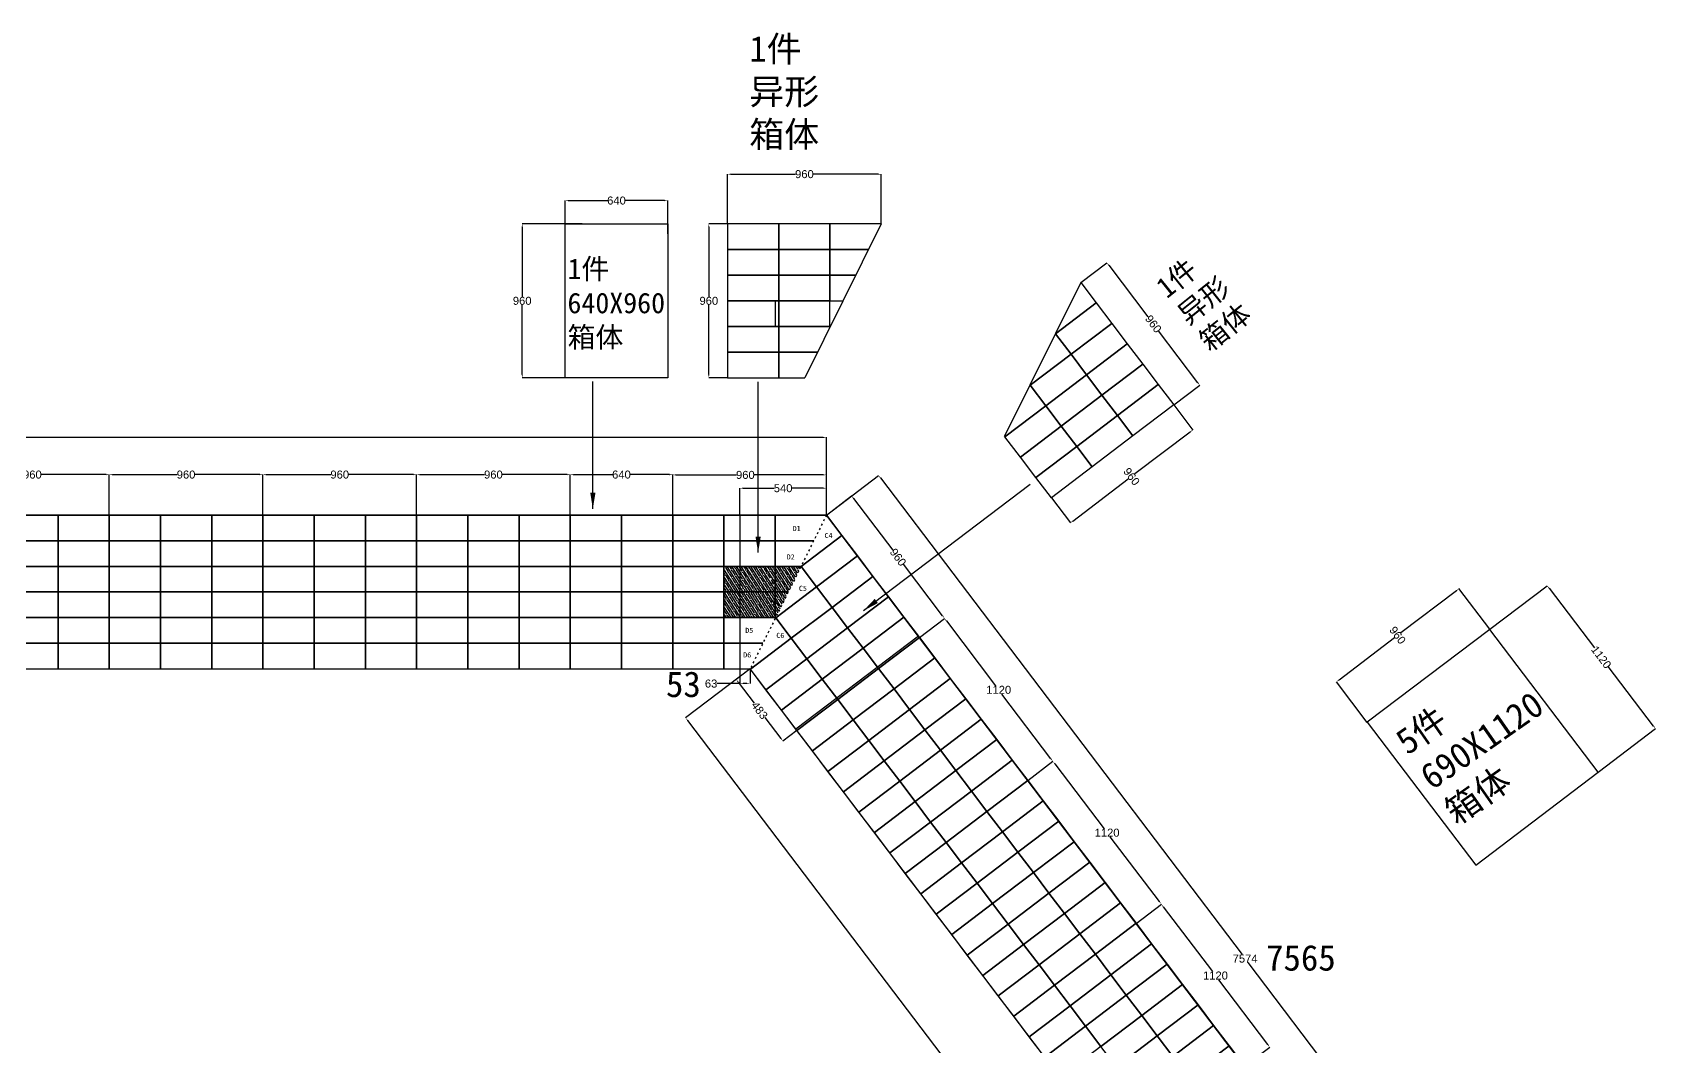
# Model space of a CAD drawing. Header units: inches. Extents: x 21093 to 127854, y 9039 to 35434.
# Drawn here: x 34053 to 44193, y 29102 to 35434 of the extents above; entities that cross this region are included whole.
import ezdxf

# ---------------------------------------------------------------- set-up
doc = ezdxf.new("R2010")
doc.units = ezdxf.units.IN
doc.header["$MEASUREMENT"] = 0
doc.linetypes.add('ACAD_ISO03W100', pattern=[30, 12, -18])
doc.styles.get("Standard").update_dxf_attribs({"font": 'arial.ttf'})
doc.dimstyles.get("Standard").update_dxf_attribs({"dimtxt": 50, "dimasz": 10, "dimexe": 0.18, "dimexo": 0.0625, "dimgap": 0.09, "dimtad": 0, "dimtih": 1, "dimtoh": 1, "dimdec": 0, "dimzin": 0, "dimdsep": 46, "dimtxsty": 'Standard', "dimcen": 0.09, "dimclrd": 3, "dimclre": 3, "dimclrt": 3, "dimadec": 0, "dimazin": 0, "dimtfac": 1, "dimtdec": 0, "dimtofl": 0, "dimtmove": 0, "dimatfit": 3, "dimfxl": 0, "dimtolj": 1, "dimtzin": 0, "dimarcsym": 0})
pattern_1 = [(302.36603, (40981.71, 25726.681), (21.11614, 13.38315), []), (302.36603, (40977.843, 25709.432), (21.11614, 13.38315), [31.25, -6.25, 0, -6.25])]

# ---------------------------------------------------------------- blocks, each defined once
blk = doc.blocks.new('*D26')
at = {"color": 3, "lineweight": -2}
for p, q in [((38473, 32420), (38473, 32589)), ((38493, 32588), (38688, 32588)), ((38993, 32588), (38799, 32588)), ((39013, 32420), (39013, 32589))]:
    blk.add_line(p, q, dxfattribs=at)
at = {"color": 3}
for points in [[(38493, 32592), (38493, 32585), (38473, 32588)], [(38993, 32592), (38993, 32585), (39013, 32588)]]:
    blk.add_solid(points, dxfattribs=at)
at = {"layer": 'Defpoints', "color": 0}
for p in [(39013, 32588), (38473, 32420), (39013, 32420)]:
    blk.add_point(p, dxfattribs=at)
at = {"color": 3, "insert": (38743, 32588), "char_height": 50, "attachment_point": 5}
blk.add_mtext('\\A1;540', dxfattribs=at)
blk = doc.blocks.new('*D27')
at = {"color": 3, "lineweight": -2}
for p, q in [((38473, 31460), (38473, 31368)), ((38537, 31460), (38537, 31368)), ((38473, 31368), (38329, 31368)), ((38517, 31368), (38493, 31368))]:
    blk.add_line(p, q, dxfattribs=at)
at = {"color": 3}
for points in [[(38493, 31371), (38493, 31365), (38473, 31368)], [(38517, 31371), (38517, 31365), (38537, 31368)]]:
    blk.add_solid(points, dxfattribs=at)
at = {"layer": 'Defpoints', "color": 0}
for p in [(38473, 31460), (38537, 31460), (38537, 31368)]:
    blk.add_point(p, dxfattribs=at)
at = {"color": 3, "insert": (38293, 31368), "char_height": 50, "attachment_point": 5}
blk.add_mtext('\\A1;63', dxfattribs=at)
blk = doc.blocks.new('*D28')
at = {"color": 3, "lineweight": -2}
for p, q in [((39014, 32420), (39339, 32668)), ((39351, 32652), (41610, 29677)), ((43907, 26651), (41648, 29626)), ((43593, 26388), (43919, 26635))]:
    blk.add_line(p, q, dxfattribs=at)
at = {"color": 3}
for points in [[(39354, 32654), (39349, 32650), (39339, 32667)], [(43909, 26653), (43904, 26649), (43919, 26635)]]:
    blk.add_solid(points, dxfattribs=at)
at = {"layer": 'Defpoints', "color": 0}
for p in [(39013, 32420), (43919, 26635), (43593, 26387)]:
    blk.add_point(p, dxfattribs=at)
at = {"color": 3, "insert": (41629, 29651), "char_height": 50, "attachment_point": 5}
blk.add_mtext('\\A1;7574', dxfattribs=at)
blk = doc.blocks.new('*D32')
at = {"color": 3, "lineweight": -2}
for p, q in [((38537, 31460), (38134, 31154)), ((38146, 31138), (40126, 28531)), ((42144, 25872), (40164, 28480)), ((42559, 26162), (42156, 25856))]:
    blk.add_line(p, q, dxfattribs=at)
at = {"color": 3}
for points in [[(38149, 31140), (38144, 31136), (38134, 31154)], [(42146, 25874), (42141, 25870), (42156, 25856)]]:
    blk.add_solid(points, dxfattribs=at)
at = {"layer": 'Defpoints', "color": 0}
for p in [(38537, 31460), (42559, 26162), (42156, 25856)]:
    blk.add_point(p, dxfattribs=at)
at = {"color": 3, "insert": (40145, 28505), "char_height": 50, "attachment_point": 5}
blk.add_mtext('\\A1;6651', dxfattribs=at)
blk = doc.blocks.new('*D33')
at = {"color": 3, "lineweight": -2}
for p, q in [((38053, 32420), (38053, 32672)), ((38073, 32671), (38451, 32671)), ((38993, 32671), (38562, 32671)), ((39013, 32420), (39013, 32672))]:
    blk.add_line(p, q, dxfattribs=at)
at = {"color": 3}
for points in [[(38073, 32675), (38073, 32668), (38053, 32671)], [(38993, 32675), (38993, 32668), (39013, 32671)]]:
    blk.add_solid(points, dxfattribs=at)
at = {"layer": 'Defpoints', "color": 0}
for p in [(38053, 32671), (38053, 32420), (39013, 32420)]:
    blk.add_point(p, dxfattribs=at)
at = {"color": 3, "insert": (38507, 32671), "char_height": 50, "attachment_point": 5}
blk.add_mtext('\\A1;960', dxfattribs=at)
blk = doc.blocks.new('*D37')
at = {"color": 3, "lineweight": -2}
for p, q in [((37382, 34177), (37382, 34384)), ((37402, 34384), (37647, 34384)), ((38002, 34384), (37758, 34384)), ((38022, 34177), (38022, 34384))]:
    blk.add_line(p, q, dxfattribs=at)
at = {"color": 3}
for points in [[(37402, 34387), (37402, 34380), (37382, 34384)], [(38002, 34387), (38002, 34380), (38022, 34384)]]:
    blk.add_solid(points, dxfattribs=at)
at = {"layer": 'Defpoints', "color": 0}
for p in [(38022, 34384), (37382, 34177), (38022, 34177)]:
    blk.add_point(p, dxfattribs=at)
at = {"color": 3, "insert": (37702, 34384), "char_height": 50, "attachment_point": 5}
blk.add_mtext('\\A1;640', dxfattribs=at)
blk = doc.blocks.new('*D38')
at = {"color": 3, "lineweight": -2}
for p, q in [((37488, 34238), (37113, 34238)), ((37113, 34218), (37113, 33784)), ((37113, 33298), (37113, 33733)), ((37488, 33278), (37113, 33278))]:
    blk.add_line(p, q, dxfattribs=at)
at = {"color": 3}
for points in [[(37110, 34218), (37117, 34218), (37113, 34238)], [(37110, 33298), (37117, 33298), (37113, 33278)]]:
    blk.add_solid(points, dxfattribs=at)
at = {"layer": 'Defpoints', "color": 0}
for p in [(37489, 34238), (37113, 33278), (37489, 33278)]:
    blk.add_point(p, dxfattribs=at)
at = {"color": 3, "insert": (37113, 33758), "char_height": 50, "attachment_point": 5}
blk.add_mtext('\\A1;960', dxfattribs=at)
blk = doc.blocks.new('*D39')
at = {"color": 3, "lineweight": -2}
for p, q in [((38537, 31460), (38450, 31394)), ((38462, 31378), (38562, 31246)), ((38730, 31025), (38630, 31156)), ((38829, 31075), (38742, 31009))]:
    blk.add_line(p, q, dxfattribs=at)
at = {"color": 3}
for points in [[(38465, 31380), (38459, 31376), (38450, 31394)], [(38733, 31027), (38727, 31023), (38742, 31009)]]:
    blk.add_solid(points, dxfattribs=at)
at = {"layer": 'Defpoints', "color": 0}
for p in [(38537, 31460), (38450, 31394), (38829, 31075)]:
    blk.add_point(p, dxfattribs=at)
at = {"color": 3, "insert": (38596, 31201), "char_height": 50, "attachment_point": 5, "rotation": 307.2034}
blk.add_mtext('\\A1;483', dxfattribs=at)
blk = doc.blocks.new('*D40')
at = {"color": 3, "lineweight": -2}
for p, q in [((39014, 32420), (39171, 32540)), ((39183, 32524), (39428, 32201)), ((39739, 31791), (39495, 32113)), ((39594, 31656), (39752, 31775))]:
    blk.add_line(p, q, dxfattribs=at)
at = {"color": 3}
for points in [[(39186, 32526), (39180, 32522), (39171, 32540)], [(39742, 31793), (39737, 31789), (39751, 31775)]]:
    blk.add_solid(points, dxfattribs=at)
at = {"layer": 'Defpoints', "color": 0}
for p in [(39171, 32540), (39014, 32420), (39594, 31655)]:
    blk.add_point(p, dxfattribs=at)
at = {"color": 3, "insert": (39461, 32157), "char_height": 50, "attachment_point": 5, "rotation": 307.2034}
blk.add_mtext('\\A1;960', dxfattribs=at)
blk = doc.blocks.new('*D77')
at = {"color": 3, "lineweight": -2}
for p, q in [((21093, 32420), (21093, 32906)), ((21113, 32905), (29900, 32905)), ((38994, 32905), (30084, 32905)), ((39014, 32420), (39014, 32906))]:
    blk.add_line(p, q, dxfattribs=at)
at = {"color": 3}
for points in [[(21113, 32909), (21113, 32902), (21093, 32905)], [(38994, 32909), (38994, 32902), (39014, 32905)]]:
    blk.add_solid(points, dxfattribs=at)
at = {"layer": 'Defpoints', "color": 0}
for p in [(39014, 32905), (21093, 32420), (39014, 32420)]:
    blk.add_point(p, dxfattribs=at)
at = {"color": 3, "insert": (29992, 32905), "char_height": 50, "attachment_point": 5}
blk.add_mtext('\\A1;17920', dxfattribs=at)
blk = doc.blocks.new('*D87')
at = {"color": 3, "lineweight": -2}
for p, q in [((40948, 29871), (41106, 29991)), ((41118, 29975), (41425, 29570)), ((41771, 29115), (41464, 29519)), ((41626, 28979), (41783, 29099))]:
    blk.add_line(p, q, dxfattribs=at)
at = {"color": 3}
for points in [[(41120, 29977), (41115, 29973), (41106, 29991)], [(41773, 29117), (41768, 29113), (41783, 29099)]]:
    blk.add_solid(points, dxfattribs=at)
at = {"layer": 'Defpoints', "color": 0}
for p in [(40948, 29871), (41783, 29099), (41626, 28979)]:
    blk.add_point(p, dxfattribs=at)
at = {"color": 3, "insert": (41444, 29545), "char_height": 50, "attachment_point": 5}
blk.add_mtext('\\A1;1120', dxfattribs=at)
blk = doc.blocks.new('*D90')
at = {"color": 3, "lineweight": -2}
for p, q in [((40271, 30763), (40429, 30883)), ((40441, 30867), (40748, 30462)), ((41094, 30007), (40787, 30411)), ((40948, 29871), (41106, 29991))]:
    blk.add_line(p, q, dxfattribs=at)
at = {"color": 3}
for points in [[(40443, 30869), (40438, 30865), (40428, 30883)], [(41096, 30009), (41091, 30005), (41106, 29991)]]:
    blk.add_solid(points, dxfattribs=at)
at = {"layer": 'Defpoints', "color": 0}
for p in [(40428, 30883), (40271, 30763), (40948, 29871)]:
    blk.add_point(p, dxfattribs=at)
at = {"color": 3, "insert": (40767, 30437), "char_height": 50, "attachment_point": 5}
blk.add_mtext('\\A1;1120', dxfattribs=at)
blk = doc.blocks.new('*D91')
at = {"color": 3, "lineweight": -2}
for p, q in [((39594, 31656), (39751, 31775)), ((39763, 31759), (40070, 31354)), ((40416, 30899), (40109, 31303)), ((40271, 30763), (40429, 30883))]:
    blk.add_line(p, q, dxfattribs=at)
at = {"color": 3}
for points in [[(39766, 31761), (39761, 31757), (39751, 31775)], [(40419, 30901), (40414, 30897), (40428, 30883)]]:
    blk.add_solid(points, dxfattribs=at)
at = {"layer": 'Defpoints', "color": 0}
for p in [(39751, 31775), (39594, 31656), (40271, 30763)]:
    blk.add_point(p, dxfattribs=at)
at = {"color": 3, "insert": (40090, 31329), "char_height": 50, "attachment_point": 5}
blk.add_mtext('\\A1;1120', dxfattribs=at)
blk = doc.blocks.new('*D92')
at = {"color": 3, "lineweight": -2}
for p, q in [((43157, 31707), (43516, 31979)), ((43528, 31963), (43811, 31591)), ((44181, 31103), (43898, 31475)), ((43834, 30815), (44193, 31087))]:
    blk.add_line(p, q, dxfattribs=at)
at = {"color": 3}
for points in [[(43531, 31965), (43525, 31961), (43516, 31979)], [(44184, 31105), (44178, 31101), (44193, 31087)]]:
    blk.add_solid(points, dxfattribs=at)
at = {"layer": 'Defpoints', "color": 0}
for p in [(43516, 31979), (43157, 31707), (43834, 30815)]:
    blk.add_point(p, dxfattribs=at)
at = {"color": 3, "insert": (43854, 31533), "char_height": 50, "attachment_point": 5, "rotation": 307.2034}
blk.add_mtext('\\A1;1120', dxfattribs=at)
blk = doc.blocks.new('*D93')
at = {"color": 3, "lineweight": -2}
for p, q in [((42949, 31948), (42603, 31686)), ((43157, 31707), (42964, 31961)), ((42216, 31392), (42562, 31655)), ((42392, 31126), (42200, 31380))]:
    blk.add_line(p, q, dxfattribs=at)
at = {"color": 3}
for points in [[(42947, 31951), (42951, 31946), (42965, 31960)], [(42214, 31395), (42218, 31389), (42200, 31380)]]:
    blk.add_solid(points, dxfattribs=at)
at = {"layer": 'Defpoints', "color": 0}
for p in [(43157, 31707), (42200, 31380), (42392, 31126)]:
    blk.add_point(p, dxfattribs=at)
at = {"color": 3, "insert": (42582, 31670), "char_height": 50, "attachment_point": 5, "rotation": 307.2034}
blk.add_mtext('\\A1;960', dxfattribs=at)
blk = doc.blocks.new('*D124')
at = {"color": 3, "lineweight": -2}
for p, q in [((40603, 33873), (40766, 33996)), ((40778, 33980), (41022, 33658)), ((41334, 33247), (41089, 33570)), ((41183, 33108), (41346, 33231))]:
    blk.add_line(p, q, dxfattribs=at)
at = {"color": 3}
for points in [[(40780, 33982), (40775, 33978), (40766, 33996)], [(41337, 33249), (41331, 33245), (41346, 33231)]]:
    blk.add_solid(points, dxfattribs=at)
at = {"layer": 'Defpoints', "color": 0}
for p in [(40603, 33872), (41346, 33231), (41183, 33108)]:
    blk.add_point(p, dxfattribs=at)
at = {"color": 3, "insert": (41056, 33614), "char_height": 50, "attachment_point": 5, "rotation": 307.2034}
blk.add_mtext('\\A1;960', dxfattribs=at)
blk = doc.blocks.new('*D125')
at = {"color": 3, "lineweight": -2}
for p, q in [((41183, 33108), (41302, 32951)), ((41286, 32939), (40940, 32677)), ((40553, 32383), (40899, 32646)), ((40419, 32527), (40538, 32371))]:
    blk.add_line(p, q, dxfattribs=at)
at = {"color": 3}
for points in [[(41284, 32942), (41288, 32937), (41302, 32952)], [(40551, 32386), (40555, 32381), (40537, 32371)]]:
    blk.add_solid(points, dxfattribs=at)
at = {"layer": 'Defpoints', "color": 0}
for p in [(41183, 33108), (40419, 32527), (40537, 32371)]:
    blk.add_point(p, dxfattribs=at)
at = {"color": 3, "insert": (40920, 32661), "char_height": 50, "attachment_point": 5, "rotation": 307.2034}
blk.add_mtext('\\A1;960', dxfattribs=at)
blk = doc.blocks.new('*D126')
at = {"color": 3, "lineweight": -2}
for p, q in [((36453, 32420), (36453, 32673)), ((36473, 32673), (36878, 32673)), ((37393, 32673), (36989, 32673)), ((37413, 32420), (37413, 32673))]:
    blk.add_line(p, q, dxfattribs=at)
at = {"color": 3}
for points in [[(36473, 32676), (36473, 32669), (36453, 32673)], [(37393, 32676), (37393, 32669), (37413, 32673)]]:
    blk.add_solid(points, dxfattribs=at)
at = {"layer": 'Defpoints', "color": 0}
for p in [(36453, 32673), (36453, 32420), (37413, 32420)]:
    blk.add_point(p, dxfattribs=at)
at = {"color": 3, "insert": (36933, 32673), "char_height": 50, "attachment_point": 5}
blk.add_mtext('\\A1;960', dxfattribs=at)
blk = doc.blocks.new('*D127')
at = {"color": 3, "lineweight": -2}
for p, q in [((35493, 32420), (35493, 32673)), ((35513, 32673), (35918, 32673)), ((36433, 32673), (36029, 32673)), ((36453, 32420), (36453, 32673))]:
    blk.add_line(p, q, dxfattribs=at)
at = {"color": 3}
for points in [[(35513, 32676), (35513, 32669), (35493, 32673)], [(36433, 32676), (36433, 32669), (36453, 32673)]]:
    blk.add_solid(points, dxfattribs=at)
at = {"layer": 'Defpoints', "color": 0}
for p in [(35493, 32673), (35493, 32420), (36453, 32420)]:
    blk.add_point(p, dxfattribs=at)
at = {"color": 3, "insert": (35973, 32673), "char_height": 50, "attachment_point": 5}
blk.add_mtext('\\A1;960', dxfattribs=at)
blk = doc.blocks.new('*D128')
at = {"color": 3, "lineweight": -2}
for p, q in [((34533, 32420), (34533, 32673)), ((34553, 32673), (34958, 32673)), ((35473, 32673), (35069, 32673)), ((35493, 32420), (35493, 32673))]:
    blk.add_line(p, q, dxfattribs=at)
at = {"color": 3}
for points in [[(34553, 32676), (34553, 32669), (34533, 32673)], [(35473, 32676), (35473, 32669), (35493, 32673)]]:
    blk.add_solid(points, dxfattribs=at)
at = {"layer": 'Defpoints', "color": 0}
for p in [(34533, 32673), (34533, 32420), (35493, 32420)]:
    blk.add_point(p, dxfattribs=at)
at = {"color": 3, "insert": (35013, 32673), "char_height": 50, "attachment_point": 5}
blk.add_mtext('\\A1;960', dxfattribs=at)
blk = doc.blocks.new('*D129')
at = {"color": 3, "lineweight": -2}
for p, q in [((33573, 32420), (33573, 32673)), ((33593, 32673), (33998, 32673)), ((34513, 32673), (34109, 32673)), ((34533, 32420), (34533, 32673))]:
    blk.add_line(p, q, dxfattribs=at)
at = {"color": 3}
for points in [[(33593, 32676), (33593, 32669), (33573, 32673)], [(34513, 32676), (34513, 32669), (34533, 32673)]]:
    blk.add_solid(points, dxfattribs=at)
at = {"layer": 'Defpoints', "color": 0}
for p in [(33573, 32673), (33573, 32420), (34533, 32420)]:
    blk.add_point(p, dxfattribs=at)
at = {"color": 3, "insert": (34053, 32673), "char_height": 50, "attachment_point": 5}
blk.add_mtext('\\A1;960', dxfattribs=at)
blk = doc.blocks.new('*D144')
at = {"color": 3, "lineweight": -2}
for p, q in [((37413, 32420), (37413, 32673)), ((37433, 32673), (37678, 32673)), ((38033, 32673), (37789, 32673)), ((38053, 32420), (38053, 32673))]:
    blk.add_line(p, q, dxfattribs=at)
at = {"color": 3}
for points in [[(37433, 32676), (37433, 32669), (37413, 32673)], [(38033, 32676), (38033, 32669), (38053, 32673)]]:
    blk.add_solid(points, dxfattribs=at)
at = {"layer": 'Defpoints', "color": 0}
for p in [(38053, 32673), (37413, 32420), (38053, 32420)]:
    blk.add_point(p, dxfattribs=at)
at = {"color": 3, "insert": (37733, 32673), "char_height": 50, "attachment_point": 5}
blk.add_mtext('\\A1;640', dxfattribs=at)
blk = doc.blocks.new('*D147')
at = {"color": 3, "lineweight": -2}
for p, q in [((38396, 34238), (38396, 34549)), ((38416, 34549), (38820, 34549)), ((39336, 34549), (38931, 34549)), ((39356, 34238), (39356, 34549))]:
    blk.add_line(p, q, dxfattribs=at)
at = {"color": 3}
for points in [[(38416, 34552), (38416, 34545), (38396, 34549)], [(39336, 34552), (39336, 34545), (39356, 34549)]]:
    blk.add_solid(points, dxfattribs=at)
at = {"layer": 'Defpoints', "color": 0}
for p in [(39356, 34549), (38396, 34238), (39356, 34238)]:
    blk.add_point(p, dxfattribs=at)
at = {"color": 3, "insert": (38876, 34549), "char_height": 50, "attachment_point": 5}
blk.add_mtext('\\A1;960', dxfattribs=at)
blk = doc.blocks.new('*D148')
at = {"color": 3, "lineweight": -2}
for p, q in [((38396, 34238), (38278, 34238)), ((38279, 34218), (38279, 33784)), ((38279, 33298), (38279, 33733)), ((38396, 33278), (38278, 33278))]:
    blk.add_line(p, q, dxfattribs=at)
at = {"color": 3}
for points in [[(38275, 34218), (38282, 34218), (38279, 34238)], [(38275, 33298), (38282, 33298), (38279, 33278)]]:
    blk.add_solid(points, dxfattribs=at)
at = {"layer": 'Defpoints', "color": 0}
for p in [(38396, 34238), (38279, 33278), (38396, 33278)]:
    blk.add_point(p, dxfattribs=at)
at = {"color": 3, "insert": (38279, 33758), "char_height": 50, "attachment_point": 5}
blk.add_mtext('\\A1;960', dxfattribs=at)

msp = doc.modelspace()

# ---------------------------------------------------------------- hatches: boundary and pattern name
h = msp.add_hatch()
h.set_pattern_fill('ANSI35', color=3, scale=100, style=0)
h.set_pattern_definition(pattern_1)
h.paths.add_polyline_path([(38473.5, 31940.1), (38473.5, 32100.1), (38373.5, 32100.1), (38373.5, 31940.1)])
h.paths.add_polyline_path([(38693.5, 31940.1), (38693.5, 32100.1), (38473.5, 32100.1), (38473.5, 31940.1)])
h.paths.add_polyline_path([(38775.2, 31940.1), (38854.7, 32100.1), (38693.5, 32100.1), (38693.5, 31940.1)])
h.paths.add_polyline_path([(38658.9, 31974.5), (38720.4, 31974.5), (38720.4, 32036), (38658.9, 32036)], flags=9)
h = msp.add_hatch()
h.set_pattern_fill('ANSI35', color=48, scale=100, style=0)
h.set_pattern_definition(pattern_1)
h.paths.add_polyline_path([(38693.5, 31780.1), (38693.5, 31940.1), (38473.5, 31940.1), (38473.5, 31780.1)])
h.paths.add_polyline_path([(38473.5, 31780.1), (38473.5, 31940.1), (38373.5, 31940.1), (38373.5, 31780.1)])
h.paths.add_polyline_path([(38693.5, 31780.1), (38695.8, 31780.1), (38775.2, 31940.1), (38693.5, 31940.1)])
h.paths.add_polyline_path([(38657.8, 31843.4), (38719.3, 31843.4), (38719.3, 31904.9), (38657.8, 31904.9)], flags=9)

# ---------------------------------------------------------------- linework, layer by layer
at = {"color": 8}
msp.add_line((39355.7, 34238.1), (38879.1, 33278.1), dxfattribs=at)
at = {"color": 4}
msp.add_line((40602.9, 33872.5), (40126.4, 32912.5), dxfattribs=at)
at = {"color": 5}
for p, q in [((21193.5, 32420.1), (39013.5, 32420.1)), ((38473.5, 32420.1), (38473.5, 31460.1)), ((43593.1, 26387.5), (39013.5, 32420.1)), ((39587.9, 31663.5), (38823.3, 31083)), ((21193.5, 31460.1), (38537, 31460.1)), ((42558.8, 26162.3), (38537, 31460.1))]:
    msp.add_line(p, q, dxfattribs=at)
at = {"color": 1, "linetype": 'ACAD_ISO03W100'}
msp.add_line((39013.5, 32420.1), (38537, 31460.1), dxfattribs=at)
at = {"color": 3}
for points in [[(37382.1, 34238.1), (38022.1, 34238.1), (38022.1, 33278.1), (37382.1, 33278.1)], [(42392.4, 31126.3), (43069.7, 30234.2), (43834.3, 30814.7), (43157.1, 31706.8)]]:
    msp.add_lwpolyline(points, close=True, dxfattribs=at)
at = {"color": 8}
for points in [[(38715.7, 34238.1), (38395.7, 34238.1), (38395.7, 34078.1), (38715.7, 34078.1)], [(39035.7, 34238.1), (38715.7, 34238.1), (38715.7, 34078.1), (39035.7, 34078.1)], [(38715.7, 34078.1), (38395.7, 34078.1), (38395.7, 33918.1), (38715.7, 33918.1)], [(39035.7, 34078.1), (38715.7, 34078.1), (38715.7, 33918.1), (39035.7, 33918.1)], [(38715.7, 33918.1), (38395.7, 33918.1), (38395.7, 33758.1), (38715.7, 33758.1)], [(39035.7, 33918.1), (38715.7, 33918.1), (38715.7, 33758.1), (39035.7, 33758.1)], [(38715.7, 33758.1), (38395.7, 33758.1), (38395.7, 33598.1), (38715.7, 33598.1)], [(39035.7, 33758.1), (38715.7, 33758.1), (38715.7, 33598.1), (39035.7, 33598.1)], [(38715.7, 33598.1), (38395.7, 33598.1), (38395.7, 33438.1), (38715.7, 33438.1)], [(38715.7, 33438.1), (38395.7, 33438.1), (38395.7, 33278.1), (38715.7, 33278.1)], [(34213.5, 32420.1), (33893.5, 32420.1), (33893.5, 32260.1), (34213.5, 32260.1)], [(34533.5, 32420.1), (34213.5, 32420.1), (34213.5, 32260.1), (34533.5, 32260.1)], [(34853.5, 32420.1), (34533.5, 32420.1), (34533.5, 32260.1), (34853.5, 32260.1)], [(35173.5, 32420.1), (34853.5, 32420.1), (34853.5, 32260.1), (35173.5, 32260.1)], [(35493.5, 32420.1), (35173.5, 32420.1), (35173.5, 32260.1), (35493.5, 32260.1)], [(35813.5, 32420.1), (35493.5, 32420.1), (35493.5, 32260.1), (35813.5, 32260.1)], [(36133.5, 32420.1), (35813.5, 32420.1), (35813.5, 32260.1), (36133.5, 32260.1)], [(36453.5, 32420.1), (36133.5, 32420.1), (36133.5, 32260.1), (36453.5, 32260.1)], [(36773.5, 32420.1), (36453.5, 32420.1), (36453.5, 32260.1), (36773.5, 32260.1)], [(37093.5, 32420.1), (36773.5, 32420.1), (36773.5, 32260.1), (37093.5, 32260.1)], [(37413.5, 32420.1), (37093.5, 32420.1), (37093.5, 32260.1), (37413.5, 32260.1)], [(37733.5, 32420.1), (37413.5, 32420.1), (37413.5, 32260.1), (37733.5, 32260.1)], [(38053.5, 32420.1), (37733.5, 32420.1), (37733.5, 32260.1), (38053.5, 32260.1)], [(38373.5, 32420.1), (38053.5, 32420.1), (38053.5, 32260.1), (38373.5, 32260.1)], [(38693.5, 32420.1), (38373.5, 32420.1), (38373.5, 32260.1), (38693.5, 32260.1)], [(34213.5, 32260.1), (33893.5, 32260.1), (33893.5, 32100.1), (34213.5, 32100.1)], [(34533.5, 32260.1), (34213.5, 32260.1), (34213.5, 32100.1), (34533.5, 32100.1)], [(34853.5, 32260.1), (34533.5, 32260.1), (34533.5, 32100.1), (34853.5, 32100.1)], [(35173.5, 32260.1), (34853.5, 32260.1), (34853.5, 32100.1), (35173.5, 32100.1)], [(35493.5, 32260.1), (35173.5, 32260.1), (35173.5, 32100.1), (35493.5, 32100.1)], [(35813.5, 32260.1), (35493.5, 32260.1), (35493.5, 32100.1), (35813.5, 32100.1)], [(36133.5, 32260.1), (35813.5, 32260.1), (35813.5, 32100.1), (36133.5, 32100.1)], [(36453.5, 32260.1), (36133.5, 32260.1), (36133.5, 32100.1), (36453.5, 32100.1)], [(36773.5, 32260.1), (36453.5, 32260.1), (36453.5, 32100.1), (36773.5, 32100.1)], [(37093.5, 32260.1), (36773.5, 32260.1), (36773.5, 32100.1), (37093.5, 32100.1)], [(37413.5, 32260.1), (37093.5, 32260.1), (37093.5, 32100.1), (37413.5, 32100.1)], [(37733.5, 32260.1), (37413.5, 32260.1), (37413.5, 32100.1), (37733.5, 32100.1)], [(38053.5, 32260.1), (37733.5, 32260.1), (37733.5, 32100.1), (38053.5, 32100.1)], [(38373.5, 32260.1), (38053.5, 32260.1), (38053.5, 32100.1), (38373.5, 32100.1)], [(38693.5, 32260.1), (38373.5, 32260.1), (38373.5, 32100.1), (38693.5, 32100.1)], [(34213.5, 32100.1), (33893.5, 32100.1), (33893.5, 31940.1), (34213.5, 31940.1)], [(34533.5, 32100.1), (34213.5, 32100.1), (34213.5, 31940.1), (34533.5, 31940.1)], [(34853.5, 32100.1), (34533.5, 32100.1), (34533.5, 31940.1), (34853.5, 31940.1)], [(35173.5, 32100.1), (34853.5, 32100.1), (34853.5, 31940.1), (35173.5, 31940.1)], [(35493.5, 32100.1), (35173.5, 32100.1), (35173.5, 31940.1), (35493.5, 31940.1)], [(35813.5, 32100.1), (35493.5, 32100.1), (35493.5, 31940.1), (35813.5, 31940.1)], [(36133.5, 32100.1), (35813.5, 32100.1), (35813.5, 31940.1), (36133.5, 31940.1)], [(36453.5, 32100.1), (36133.5, 32100.1), (36133.5, 31940.1), (36453.5, 31940.1)], [(36773.5, 32100.1), (36453.5, 32100.1), (36453.5, 31940.1), (36773.5, 31940.1)], [(37093.5, 32100.1), (36773.5, 32100.1), (36773.5, 31940.1), (37093.5, 31940.1)], [(37413.5, 32100.1), (37093.5, 32100.1), (37093.5, 31940.1), (37413.5, 31940.1)], [(37733.5, 32100.1), (37413.5, 32100.1), (37413.5, 31940.1), (37733.5, 31940.1)], [(38053.5, 32100.1), (37733.5, 32100.1), (37733.5, 31940.1), (38053.5, 31940.1)], [(38373.5, 32100.1), (38053.5, 32100.1), (38053.5, 31940.1), (38373.5, 31940.1)], [(38693.5, 32100.1), (38373.5, 32100.1), (38373.5, 31940.1), (38693.5, 31940.1)], [(34213.5, 31940.1), (33893.5, 31940.1), (33893.5, 31780.1), (34213.5, 31780.1)], [(34533.5, 31940.1), (34213.5, 31940.1), (34213.5, 31780.1), (34533.5, 31780.1)], [(34853.5, 31940.1), (34533.5, 31940.1), (34533.5, 31780.1), (34853.5, 31780.1)], [(35173.5, 31940.1), (34853.5, 31940.1), (34853.5, 31780.1), (35173.5, 31780.1)], [(35493.5, 31940.1), (35173.5, 31940.1), (35173.5, 31780.1), (35493.5, 31780.1)], [(35813.5, 31940.1), (35493.5, 31940.1), (35493.5, 31780.1), (35813.5, 31780.1)], [(36133.5, 31940.1), (35813.5, 31940.1), (35813.5, 31780.1), (36133.5, 31780.1)], [(36453.5, 31940.1), (36133.5, 31940.1), (36133.5, 31780.1), (36453.5, 31780.1)], [(36773.5, 31940.1), (36453.5, 31940.1), (36453.5, 31780.1), (36773.5, 31780.1)], [(37093.5, 31940.1), (36773.5, 31940.1), (36773.5, 31780.1), (37093.5, 31780.1)], [(37413.5, 31940.1), (37093.5, 31940.1), (37093.5, 31780.1), (37413.5, 31780.1)], [(37733.5, 31940.1), (37413.5, 31940.1), (37413.5, 31780.1), (37733.5, 31780.1)], [(38053.5, 31940.1), (37733.5, 31940.1), (37733.5, 31780.1), (38053.5, 31780.1)], [(38373.5, 31940.1), (38053.5, 31940.1), (38053.5, 31780.1), (38373.5, 31780.1)], [(38693.5, 31940.1), (38373.5, 31940.1), (38373.5, 31780.1), (38693.5, 31780.1)], [(34213.5, 31780.1), (33893.5, 31780.1), (33893.5, 31620.1), (34213.5, 31620.1)], [(34533.5, 31780.1), (34213.5, 31780.1), (34213.5, 31620.1), (34533.5, 31620.1)], [(34853.5, 31780.1), (34533.5, 31780.1), (34533.5, 31620.1), (34853.5, 31620.1)], [(35173.5, 31780.1), (34853.5, 31780.1), (34853.5, 31620.1), (35173.5, 31620.1)], [(35493.5, 31780.1), (35173.5, 31780.1), (35173.5, 31620.1), (35493.5, 31620.1)], [(35813.5, 31780.1), (35493.5, 31780.1), (35493.5, 31620.1), (35813.5, 31620.1)], [(36133.5, 31780.1), (35813.5, 31780.1), (35813.5, 31620.1), (36133.5, 31620.1)], [(36453.5, 31780.1), (36133.5, 31780.1), (36133.5, 31620.1), (36453.5, 31620.1)], [(36773.5, 31780.1), (36453.5, 31780.1), (36453.5, 31620.1), (36773.5, 31620.1)], [(37093.5, 31780.1), (36773.5, 31780.1), (36773.5, 31620.1), (37093.5, 31620.1)], [(37413.5, 31780.1), (37093.5, 31780.1), (37093.5, 31620.1), (37413.5, 31620.1)], [(37733.5, 31780.1), (37413.5, 31780.1), (37413.5, 31620.1), (37733.5, 31620.1)], [(38053.5, 31780.1), (37733.5, 31780.1), (37733.5, 31620.1), (38053.5, 31620.1)], [(38373.5, 31780.1), (38053.5, 31780.1), (38053.5, 31620.1), (38373.5, 31620.1)], [(34213.5, 31620.1), (33893.5, 31620.1), (33893.5, 31460.1), (34213.5, 31460.1)], [(34533.5, 31620.1), (34213.5, 31620.1), (34213.5, 31460.1), (34533.5, 31460.1)], [(34853.5, 31620.1), (34533.5, 31620.1), (34533.5, 31460.1), (34853.5, 31460.1)], [(35173.5, 31620.1), (34853.5, 31620.1), (34853.5, 31460.1), (35173.5, 31460.1)], [(35493.5, 31620.1), (35173.5, 31620.1), (35173.5, 31460.1), (35493.5, 31460.1)], [(35813.5, 31620.1), (35493.5, 31620.1), (35493.5, 31460.1), (35813.5, 31460.1)], [(36133.5, 31620.1), (35813.5, 31620.1), (35813.5, 31460.1), (36133.5, 31460.1)], [(36453.5, 31620.1), (36133.5, 31620.1), (36133.5, 31460.1), (36453.5, 31460.1)], [(36773.5, 31620.1), (36453.5, 31620.1), (36453.5, 31460.1), (36773.5, 31460.1)], [(37093.5, 31620.1), (36773.5, 31620.1), (36773.5, 31460.1), (37093.5, 31460.1)], [(37413.5, 31620.1), (37093.5, 31620.1), (37093.5, 31460.1), (37413.5, 31460.1)], [(37733.5, 31620.1), (37413.5, 31620.1), (37413.5, 31460.1), (37733.5, 31460.1)], [(38053.5, 31620.1), (37733.5, 31620.1), (37733.5, 31460.1), (38053.5, 31460.1)], [(38373.5, 31620.1), (38053.5, 31620.1), (38053.5, 31460.1), (38373.5, 31460.1)]]:
    msp.add_lwpolyline(points, close=True, dxfattribs=at)
for points in [[(39355.7, 34238.1), (39035.7, 34238.1), (39035.7, 34078.1), (39276.2, 34078.1)], [(39276.2, 34078.1), (39035.7, 34078.1), (39035.7, 33918.1), (39196.8, 33918.1)], [(39196.8, 33918.1), (39035.7, 33918.1), (39035.7, 33758.1), (39117.4, 33758.1)], [(38775.2, 33758.1), (38693.5, 33758.1), (38693.5, 33598.1), (38695.8, 33598.1)], [(39035.7, 33593.5), (39035.7, 33598.1), (38715.7, 33598.1), (38715.7, 33438.1), (38958.6, 33438.1)], [(38958.6, 33438.1), (38715.7, 33438.1), (38715.7, 33278.1), (38879.1, 33278.1)], [(39013.5, 32420.1), (38693.5, 32420.1), (38693.5, 32260.1), (38934.1, 32260.1)], [(38934.1, 32260.1), (38693.5, 32260.1), (38693.5, 32100.1), (38854.7, 32100.1)], [(38854.7, 32100.1), (38693.5, 32100.1), (38693.5, 31940.1), (38775.2, 31940.1)], [(38775.2, 31940.1), (38693.5, 31940.1), (38693.5, 31780.1), (38695.8, 31780.1)], [(38693.5, 31775.4), (38693.5, 31780.1), (38373.5, 31780.1), (38373.5, 31620.1), (38616.4, 31620.1)], [(38616.4, 31620.1), (38373.5, 31620.1), (38373.5, 31460.1), (38537, 31460.1)]]:
    msp.add_lwpolyline(points, dxfattribs=at)
at = {"color": 4}
for points in [[(40602.9, 33872.5), (40699.7, 33745.1), (40444.8, 33551.6), (40444.1, 33552.5)], [(40442.9, 33550.2), (40444.8, 33551.6), (40541.6, 33424.1), (40286.7, 33230.6), (40285.3, 33232.5)], [(40282.9, 33227.8), (40286.7, 33230.6), (40383.4, 33103.2), (40128.5, 32909.7), (40126.4, 32912.5)], [(39013.5, 32420.1), (39110.2, 32292.7), (38855.4, 32099.2), (38854.7, 32100.1)], [(38853.5, 32097.8), (38855.4, 32099.2), (38952.1, 31971.8), (38697.2, 31778.3), (38695.8, 31780.1)], [(38854.7, 32100.1), (38855.4, 32099.2), (38853.5, 32097.8)], [(38693.5, 31775.4), (38697.2, 31778.3), (38794, 31650.8), (38539.1, 31457.4), (38537, 31460.1)], [(38695.8, 31780.1), (38697.2, 31778.3), (38693.5, 31775.4)]]:
    msp.add_lwpolyline(points, dxfattribs=at)
for points in [[(40699.7, 33745.1), (40796.4, 33617.6), (40541.6, 33424.1), (40444.8, 33551.6)], [(40796.4, 33617.6), (40893.2, 33490.2), (40638.3, 33296.7), (40541.6, 33424.1)], [(40893.2, 33490.2), (40989.9, 33362.7), (40735, 33169.3), (40638.3, 33296.7)], [(40541.6, 33424.1), (40638.3, 33296.7), (40383.4, 33103.2), (40286.7, 33230.6)], [(40989.9, 33362.7), (41086.7, 33235.3), (40831.8, 33041.8), (40735, 33169.3)], [(40638.3, 33296.7), (40735, 33169.3), (40480.2, 32975.8), (40383.4, 33103.2)], [(40735, 33169.3), (40831.8, 33041.8), (40576.9, 32848.3), (40480.2, 32975.8)], [(41086.7, 33235.3), (41183.4, 33107.9), (40928.5, 32914.4), (40831.8, 33041.8)], [(40383.4, 33103.2), (40480.2, 32975.8), (40225.3, 32782.3), (40128.5, 32909.7)], [(40480.2, 32975.8), (40576.9, 32848.3), (40322, 32654.8), (40225.3, 32782.3)], [(40831.8, 33041.8), (40928.5, 32914.4), (40673.7, 32720.9), (40576.9, 32848.3)], [(40576.9, 32848.3), (40673.7, 32720.9), (40418.8, 32527.4), (40322, 32654.8)], [(39110.2, 32292.7), (39207, 32165.2), (38952.1, 31971.8), (38855.4, 32099.2)], [(39207, 32165.2), (39303.7, 32037.8), (39048.8, 31844.3), (38952.1, 31971.8)], [(38952.1, 31971.8), (39048.8, 31844.3), (38794, 31650.8), (38697.2, 31778.3)], [(39303.7, 32037.8), (39400.5, 31910.4), (39145.6, 31716.9), (39048.8, 31844.3)], [(39048.8, 31844.3), (39145.6, 31716.9), (38890.7, 31523.4), (38794, 31650.8)], [(39400.5, 31910.4), (39497.2, 31782.9), (39242.3, 31589.4), (39145.6, 31716.9)], [(39497.2, 31782.9), (39594, 31655.5), (39339.1, 31462), (39242.3, 31589.4)], [(38794, 31650.8), (38890.7, 31523.4), (38635.8, 31329.9), (38539.1, 31457.4)], [(39145.6, 31716.9), (39242.3, 31589.4), (38987.5, 31396), (38890.7, 31523.4)], [(39594, 31655.5), (39690.7, 31528.1), (39435.8, 31334.6), (39339.1, 31462)], [(39242.3, 31589.4), (39339.1, 31462), (39084.2, 31268.5), (38987.5, 31396)], [(38890.7, 31523.4), (38987.5, 31396), (38732.6, 31202.5), (38635.8, 31329.9)], [(39339.1, 31462), (39435.8, 31334.6), (39180.9, 31141.1), (39084.2, 31268.5)], [(39690.7, 31528.1), (39787.4, 31400.6), (39532.6, 31207.1), (39435.8, 31334.6)], [(38987.5, 31396), (39084.2, 31268.5), (38829.3, 31075), (38732.6, 31202.5)], [(39435.8, 31334.6), (39532.6, 31207.1), (39277.7, 31013.6), (39180.9, 31141.1)], [(39787.4, 31400.6), (39884.2, 31273.2), (39629.3, 31079.7), (39532.6, 31207.1)], [(39084.2, 31268.5), (39180.9, 31141.1), (38926.1, 30947.6), (38829.3, 31075)], [(39884.2, 31273.2), (39980.9, 31145.7), (39726, 30952.3), (39629.3, 31079.7)], [(39180.9, 31141.1), (39277.7, 31013.6), (39022.8, 30820.2), (38926.1, 30947.6)], [(39532.6, 31207.1), (39629.3, 31079.7), (39374.4, 30886.2), (39277.7, 31013.6)], [(39980.9, 31145.7), (40077.7, 31018.3), (39822.8, 30824.8), (39726, 30952.3)], [(39629.3, 31079.7), (39726, 30952.3), (39471.2, 30758.8), (39374.4, 30886.2)], [(39277.7, 31013.6), (39374.4, 30886.2), (39119.6, 30692.7), (39022.8, 30820.2)], [(39726, 30952.3), (39822.8, 30824.8), (39567.9, 30631.3), (39471.2, 30758.8)], [(40077.7, 31018.3), (40174.4, 30890.9), (39919.5, 30697.4), (39822.8, 30824.8)], [(39374.4, 30886.2), (39471.2, 30758.8), (39216.3, 30565.3), (39119.6, 30692.7)], [(39822.8, 30824.8), (39919.5, 30697.4), (39664.7, 30503.9), (39567.9, 30631.3)], [(40174.4, 30890.9), (40271.2, 30763.4), (40016.3, 30569.9), (39919.5, 30697.4)], [(39471.2, 30758.8), (39567.9, 30631.3), (39313, 30437.8), (39216.3, 30565.3)], [(40271.2, 30763.4), (40367.9, 30636), (40113, 30442.5), (40016.3, 30569.9)], [(39567.9, 30631.3), (39664.7, 30503.9), (39409.8, 30310.4), (39313, 30437.8)], [(39919.5, 30697.4), (40016.3, 30569.9), (39761.4, 30376.4), (39664.7, 30503.9)], [(40367.9, 30636), (40464.6, 30508.5), (40209.8, 30315.1), (40113, 30442.5)], [(40016.3, 30569.9), (40113, 30442.5), (39858.1, 30249), (39761.4, 30376.4)], [(39664.7, 30503.9), (39761.4, 30376.4), (39506.5, 30183), (39409.8, 30310.4)], [(40113, 30442.5), (40209.8, 30315.1), (39954.9, 30121.6), (39858.1, 30249)], [(40464.6, 30508.5), (40561.4, 30381.1), (40306.5, 30187.6), (40209.8, 30315.1)], [(39761.4, 30376.4), (39858.1, 30249), (39603.3, 30055.5), (39506.5, 30183)], [(40561.4, 30381.1), (40658.1, 30253.7), (40403.3, 30060.2), (40306.5, 30187.6)], [(39858.1, 30249), (39954.9, 30121.6), (39700, 29928.1), (39603.3, 30055.5)], [(40209.8, 30315.1), (40306.5, 30187.6), (40051.6, 29994.1), (39954.9, 30121.6)], [(40658.1, 30253.7), (40754.9, 30126.2), (40500, 29932.7), (40403.3, 30060.2)], [(39954.9, 30121.6), (40051.6, 29994.1), (39796.8, 29800.6), (39700, 29928.1)], [(40306.5, 30187.6), (40403.3, 30060.2), (40148.4, 29866.7), (40051.6, 29994.1)], [(40754.9, 30126.2), (40851.6, 29998.8), (40596.7, 29805.3), (40500, 29932.7)], [(40403.3, 30060.2), (40500, 29932.7), (40245.1, 29739.3), (40148.4, 29866.7)], [(40051.6, 29994.1), (40148.4, 29866.7), (39893.5, 29673.2), (39796.8, 29800.6)], [(40500, 29932.7), (40596.7, 29805.3), (40341.9, 29611.8), (40245.1, 29739.3)], [(40851.6, 29998.8), (40948.4, 29871.3), (40693.5, 29677.9), (40596.7, 29805.3)], [(40148.4, 29866.7), (40245.1, 29739.3), (39990.2, 29545.8), (39893.5, 29673.2)], [(40948.4, 29871.3), (41045.1, 29743.9), (40790.2, 29550.4), (40693.5, 29677.9)], [(40245.1, 29739.3), (40341.9, 29611.8), (40087, 29418.3), (39990.2, 29545.8)], [(40596.7, 29805.3), (40693.5, 29677.9), (40438.6, 29484.4), (40341.9, 29611.8)], [(41045.1, 29743.9), (41141.8, 29616.5), (40887, 29423), (40790.2, 29550.4)], [(40341.9, 29611.8), (40438.6, 29484.4), (40183.7, 29290.9), (40087, 29418.3)], [(40693.5, 29677.9), (40790.2, 29550.4), (40535.3, 29356.9), (40438.6, 29484.4)], [(41141.8, 29616.5), (41238.6, 29489), (40983.7, 29295.5), (40887, 29423)], [(40790.2, 29550.4), (40887, 29423), (40632.1, 29229.5), (40535.3, 29356.9)], [(40438.6, 29484.4), (40535.3, 29356.9), (40280.5, 29163.4), (40183.7, 29290.9)], [(40887, 29423), (40983.7, 29295.5), (40728.8, 29102.1), (40632.1, 29229.5)], [(41238.6, 29489), (41335.3, 29361.6), (41080.5, 29168.1), (40983.7, 29295.5)], [(40535.3, 29356.9), (40632.1, 29229.5), (40377.2, 29036), (40280.5, 29163.4)], [(41335.3, 29361.6), (41432.1, 29234.2), (41177.2, 29040.7), (41080.5, 29168.1)], [(40632.1, 29229.5), (40728.8, 29102.1), (40474, 28908.6), (40377.2, 29036)], [(40983.7, 29295.5), (41080.5, 29168.1), (40825.6, 28974.6), (40728.8, 29102.1)], [(41432.1, 29234.2), (41528.8, 29106.7), (41273.9, 28913.2), (41177.2, 29040.7)], [(41080.5, 29168.1), (41177.2, 29040.7), (40922.3, 28847.2), (40825.6, 28974.6)], [(41528.8, 29106.7), (41625.6, 28979.3), (41370.7, 28785.8), (41273.9, 28913.2)]]:
    msp.add_lwpolyline(points, close=True, dxfattribs=at)

# ---------------------------------------------------------------- texts
at = {"color": 8, "attachment_point": 1}
for s, width, insert, char_height in [('{\\fSimSun|b0|i0|c134|p2;1件\\P异形\\P箱体}', 1146.336, (38531.7, 35411.2), 160), ('{\\fSimSun|b0|i0|c134|p2;1件\\P640X960箱体}', 462.109, (37396, 34022), 128), ('{\\fSimSun|b0|i0|c134|p2;D1}', 353.89, (38802.7, 32352.5), 32), ('{\\fSimSun|b0|i0|c134|p2;C4}', 353.89, (39001.8, 32308.9), 32), ('{\\fSimSun|b0|i0|c134|p2;D2}', 353.89, (38765.6, 32175.1), 32), ('{\\fSimSun|b0|i0|c134|p2;D3}', 353.89, (38668, 32020.9), 32), ('{\\fSimSun|b0|i0|c134|p2;C5}', 353.89, (38841.6, 31979.1), 32), ('{\\fSimSun|b0|i0|c134|p2;D4}', 353.89, (38666.8, 31889.8), 32), ('{\\fSimSun|b0|i0|c134|p2;D5}', 353.89, (38506.7, 31716.5), 32), ('{\\fSimSun|b0|i0|c134|p2;C6}', 353.89, (38700.5, 31685.1), 32), ('{\\fSimSun|b0|i0|c134|p2;D6}', 353.89, (38493.9, 31563.4), 32), ('{\\fSimSun|b0|i0|c134|p2;53}', 353.89, (38011.1, 31444.3), 160), ('{\\fSimSun|b0|i0|c134|p2;7565}', 353.89, (41760, 29736), 160), ('7565', 200.55, (41805.4, 29669.8), 0.2)]:
    msp.add_mtext_dynamic_manual_height_columns(s, width=width, gutter_width=1, heights=[0], dxfattribs=dict(at, insert=insert, char_height=char_height))
for s, width, insert, char_height, rotation in [('{\\fSimSun|b0|i0|c134|p2;1件异形\\P箱体}', 353.89, (41059.6, 33867.7), 128, 38.76979), ('{\\fSimSun|b0|i0|c134|p2;5件\\P690X1120\\P箱体}', 495.326, (42551.6, 31048.4), 160, 34.97318)]:
    msp.add_mtext_dynamic_manual_height_columns(s, width=width, gutter_width=1, heights=[0], dxfattribs=dict(at, insert=insert, char_height=char_height, rotation=rotation))

# ---------------------------------------------------------------- dimensions: what is measured, and where the dimension line sits
at = {"color": 3}
for base, p1, p2, picture, middle in [((39355.7, 34548.7), (38395.7, 34238.1), (39355.7, 34238.1), '*D147', (38875.7, 34548.7)), ((38022.1, 34383.6), (37382.1, 34176.6), (38022.1, 34176.6), '*D37', (37702.1, 34383.6)), ((33573.5, 32672.6), (34533.5, 32420.1), (33573.5, 32420.1), '*D129', (34053.5, 32672.6)), ((34533.5, 32672.6), (35493.5, 32420.1), (34533.5, 32420.1), '*D128', (35013.5, 32672.6)), ((35493.5, 32672.6), (36453.5, 32420.1), (35493.5, 32420.1), '*D127', (35973.5, 32672.6)), ((36453.5, 32672.7), (37413.5, 32420.2), (36453.5, 32420.1), '*D126', (36933.5, 32672.7)), ((38053.5, 32672.6), (37413.5, 32420.3), (38053.5, 32420.1), '*D144', (37733.5, 32672.6))]:
    dim = msp.add_linear_dim(base=base, p1=p1, p2=p2, dimstyle='Standard', override={"dimasz": 20, "dimtfillclr": 3}, dxfattribs=at)
    dim.commit()
    dim.dimension.update_dxf_attribs({"geometry": picture, "text_midpoint": middle})
for base, p1, p2, angle, picture, middle in [((37113.4, 33278.1), (37488.5, 34238.1), (37488.5, 33278.1), 90, '*D38', (37113.4, 33758.1)), ((38278.5, 33278.1), (38395.7, 34238.1), (38395.7, 33278.1), 90, '*D148', (38278.5, 33758.1)), ((41346, 33231.3), (40602.9, 33872.5), (41183.4, 33107.9), 307.2034, '*D124', (41055.8, 33613.6)), ((40537.4, 32371.1), (41183.4, 33107.9), (40418.8, 32527.4), 37.2034, '*D125', (40919.7, 32661.4)), ((39170.9, 32539.6), (39594, 31655.5), (39013.5, 32420.2), 307.2034, '*D40', (39461.1, 32157.3)), ((42199.9, 31380), (43157.1, 31706.8), (42392.4, 31126.3), 37.2034, '*D93', (42582.2, 31670.2)), ((43515.9, 31979.1), (43834.3, 30814.7), (43157.1, 31706.8), 307.2034, '*D92', (43854.5, 31533.1)), ((38449.8, 31393.8), (38829.3, 31075), (38537, 31460.1), 307.2034, '*D39', (38595.9, 31201.3))]:
    dim = msp.add_linear_dim(base=base, p1=p1, p2=p2, angle=angle, dimstyle='Standard', override={"dimasz": 20, "dimtfillclr": 3}, dxfattribs=at)
    dim.commit()
    dim.dimension.update_dxf_attribs({"geometry": picture, "text_midpoint": middle})
for base, p1, p2, picture, middle in [((39013.6, 32905.4), (21093.5, 32420.2), (39013.6, 32420.2), '*D77', (29991.9, 32905.4)), ((38053.5, 32671.4), (39013.5, 32420.1), (38053.5, 32420.1), '*D33', (38506.6, 32671.4))]:
    dim = msp.add_linear_dim(base=base, p1=p1, p2=p2, dimstyle='Standard', override={"dimasz": 20, "dimtfillclr": 3}, dxfattribs=at)
    dim.commit()
    dim.dimension.update_dxf_attribs({"geometry": picture, "text_midpoint": middle, "dimtype": 160})
at = {"color": 8}
for p1, p2, distance, picture, middle in [((39013.5, 32420.1), (43593.1, 26387.5), 409.1, '*D28', (41629.1, 29651.1)), ((38537, 31460.1), (42558.7, 26162.3), -505.8, '*D32', (40145, 28505.3))]:
    dim = msp.add_aligned_dim(p1=p1, p2=p2, distance=distance, dimstyle='Standard', override={"dimasz": 20, "dimtfillclr": 3}, dxfattribs=at)
    dim.commit()
    dim.dimension.update_dxf_attribs({"geometry": picture, "text_midpoint": middle})
dim = msp.add_linear_dim(base=(39013.5, 32588.4), p1=(38473.5, 32420.1), p2=(39013.5, 32420.1), dimstyle='Standard', override={"dimasz": 20, "dimtfillclr": 3}, dxfattribs=at)
dim.commit()
dim.dimension.update_dxf_attribs({"geometry": '*D26', "text_midpoint": (38743.5, 32588.4)})
at = {"color": 3}
for p1, p2, distance, picture, middle in [((40271.2, 30763.5), (39594, 31655.5), -197.4, '*D91', (40089.8, 31328.8)), ((40948.4, 29871.4), (40271.2, 30763.4), -197.5, '*D90', (40767.1, 30436.8)), ((40948.4, 29871.3), (41625.6, 28979.3), 197.5, '*D87', (41444.3, 29544.8))]:
    dim = msp.add_aligned_dim(p1=p1, p2=p2, distance=distance, dimstyle='Standard', override={"dimasz": 20, "dimtfillclr": 3}, dxfattribs=at)
    dim.commit()
    dim.dimension.update_dxf_attribs({"geometry": picture, "text_midpoint": middle})
at = {"color": 8}
dim = msp.add_linear_dim(base=(38536.9811, 31367.9605), p1=(38473.4937, 31460.1277), p2=(38536.9811, 31460.1277), dimstyle='Standard', override={"dimasz": 20, "dimtfillclr": 3}, dxfattribs=at)
dim.commit()
dim.dimension.update_dxf_attribs({"geometry": '*D27', "text_midpoint": (38292.7342, 31367.9605), "dimtype": 160})

# ---------------------------------------------------------------- leaders
for points in [[(37554.4, 32459.8), (37554.4, 33255.1)], [(38586.9, 32186.4), (38586.9, 33253.2)], [(39245.5, 31823.6), (40286.5, 32613.9)]]:
    msp.add_leader(points, dimstyle='Standard', override={"dimasz": 100, "dimtfillclr": 3}, dxfattribs=at)

doc.saveas('drawing.dxf')
